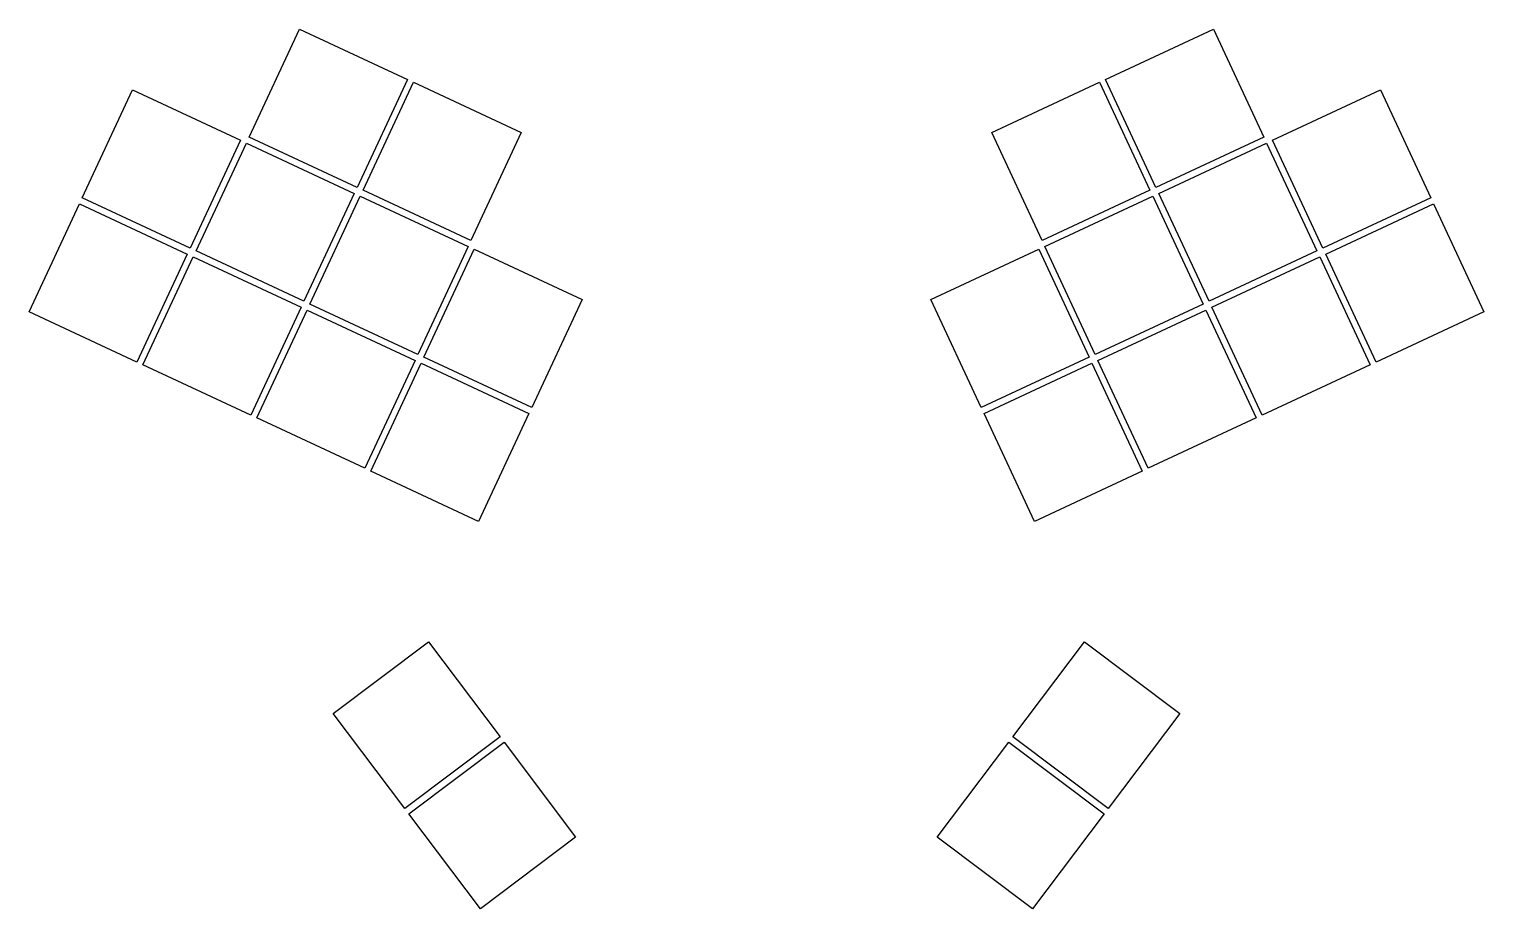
# Model space of a CAD drawing. Header units: millimetres. Extents: x -12 to 208, y -95 to 38.
import ezdxf

# ---------------------------------------------------------------- set-up
doc = ezdxf.new("R2010")
doc.units = ezdxf.units.MM

msp = doc.modelspace()

# ---------------------------------------------------------------- linework, layer by layer
for p, q in [((21.32, 22.06), (28.93, 38.37)), ((28.93, 38.37), (45.24, 30.76)), ((150.82, 30.76), (167.13, 38.37)), ((167.13, 38.37), (174.74, 22.06)), ((-3.93, 12.87), (3.68, 29.18)), ((3.68, 29.18), (19.99, 21.57)), ((45.24, 30.76), (37.63, 14.45)), ((38.54, 14.03), (46.15, 30.34)), ((46.15, 30.34), (62.46, 22.73)), ((133.6, 22.73), (149.91, 30.34)), ((149.91, 30.34), (157.52, 14.03)), ((158.43, 14.45), (150.82, 30.76)), ((176.07, 21.57), (192.38, 29.18)), ((192.38, 29.18), (199.99, 12.87)), ((37.63, 14.45), (21.32, 22.06)), ((62.46, 22.73), (54.85, 6.42)), ((141.21, 6.42), (133.6, 22.73)), ((174.74, 22.06), (158.43, 14.45)), ((19.99, 21.57), (12.38, 5.26)), ((13.29, 4.84), (20.9, 21.15)), ((20.9, 21.15), (37.21, 13.54)), ((158.85, 13.54), (175.16, 21.15)), ((175.16, 21.15), (182.77, 4.84)), ((183.68, 5.26), (176.07, 21.57)), ((37.21, 13.54), (29.6, -2.77)), ((54.85, 6.42), (38.54, 14.03)), ((157.52, 14.03), (141.21, 6.42)), ((166.46, -2.77), (158.85, 13.54)), ((-11.96, -4.35), (-4.35, 11.96)), ((-4.35, 11.96), (11.96, 4.35)), ((12.38, 5.26), (-3.93, 12.87)), ((30.51, -3.19), (38.12, 13.12)), ((38.12, 13.12), (54.43, 5.51)), ((141.63, 5.51), (157.94, 13.12)), ((157.94, 13.12), (165.55, -3.19)), ((199.99, 12.87), (183.68, 5.26)), ((184.1, 4.35), (200.41, 11.96)), ((200.41, 11.96), (208.02, -4.35)), ((29.6, -2.77), (13.29, 4.84)), ((54.43, 5.51), (46.82, -10.8)), ((47.73, -11.22), (55.34, 5.09)), ((55.34, 5.09), (71.65, -2.52)), ((124.41, -2.52), (140.72, 5.09)), ((140.72, 5.09), (148.33, -11.22)), ((149.24, -10.8), (141.63, 5.51)), ((182.77, 4.84), (166.46, -2.77)), ((11.96, 4.35), (4.35, -11.96)), ((5.26, -12.38), (12.87, 3.93)), ((12.87, 3.93), (29.18, -3.68)), ((166.88, -3.68), (183.19, 3.93)), ((183.19, 3.93), (190.8, -12.38)), ((191.71, -11.96), (184.1, 4.35)), ((4.35, -11.96), (-11.96, -4.35)), ((29.18, -3.68), (21.57, -19.99)), ((22.48, -20.41), (30.09, -4.1)), ((30.09, -4.1), (46.4, -11.71)), ((46.82, -10.8), (30.51, -3.19)), ((71.65, -2.52), (64.04, -18.83)), ((132.02, -18.83), (124.41, -2.52)), ((165.55, -3.19), (149.24, -10.8)), ((149.66, -11.71), (165.97, -4.1)), ((165.97, -4.1), (173.58, -20.41)), ((174.49, -19.99), (166.88, -3.68)), ((208.02, -4.35), (191.71, -11.96)), ((21.57, -19.99), (5.26, -12.38)), ((46.4, -11.71), (38.79, -28.02)), ((39.7, -28.44), (47.31, -12.13)), ((47.31, -12.13), (63.62, -19.74)), ((64.04, -18.83), (47.73, -11.22)), ((148.33, -11.22), (132.02, -18.83)), ((132.44, -19.74), (148.75, -12.13)), ((148.75, -12.13), (156.36, -28.44)), ((157.27, -28.02), (149.66, -11.71)), ((190.8, -12.38), (174.49, -19.99)), ((63.62, -19.74), (56.01, -36.05)), ((140.05, -36.05), (132.44, -19.74)), ((38.79, -28.02), (22.48, -20.41)), ((173.58, -20.41), (157.27, -28.02)), ((56.01, -36.05), (39.7, -28.44)), ((156.36, -28.44), (140.05, -36.05)), ((34.04, -65.07), (48.42, -54.24)), ((48.42, -54.24), (59.25, -68.61)), ((136.81, -68.61), (147.64, -54.24)), ((147.64, -54.24), (162.02, -65.07)), ((44.87, -79.45), (34.04, -65.07)), ((162.02, -65.07), (151.18, -79.45)), ((59.25, -68.61), (44.87, -79.45)), ((45.48, -80.24), (59.85, -69.41)), ((59.85, -69.41), (70.68, -83.79)), ((125.37, -83.79), (136.21, -69.41)), ((136.21, -69.41), (150.58, -80.24)), ((151.18, -79.45), (136.81, -68.61)), ((56.31, -94.62), (45.48, -80.24)), ((150.58, -80.24), (139.75, -94.62)), ((70.68, -83.79), (56.31, -94.62)), ((139.75, -94.62), (125.37, -83.79))]:
    msp.add_line(p, q)

doc.saveas('drawing.dxf')
